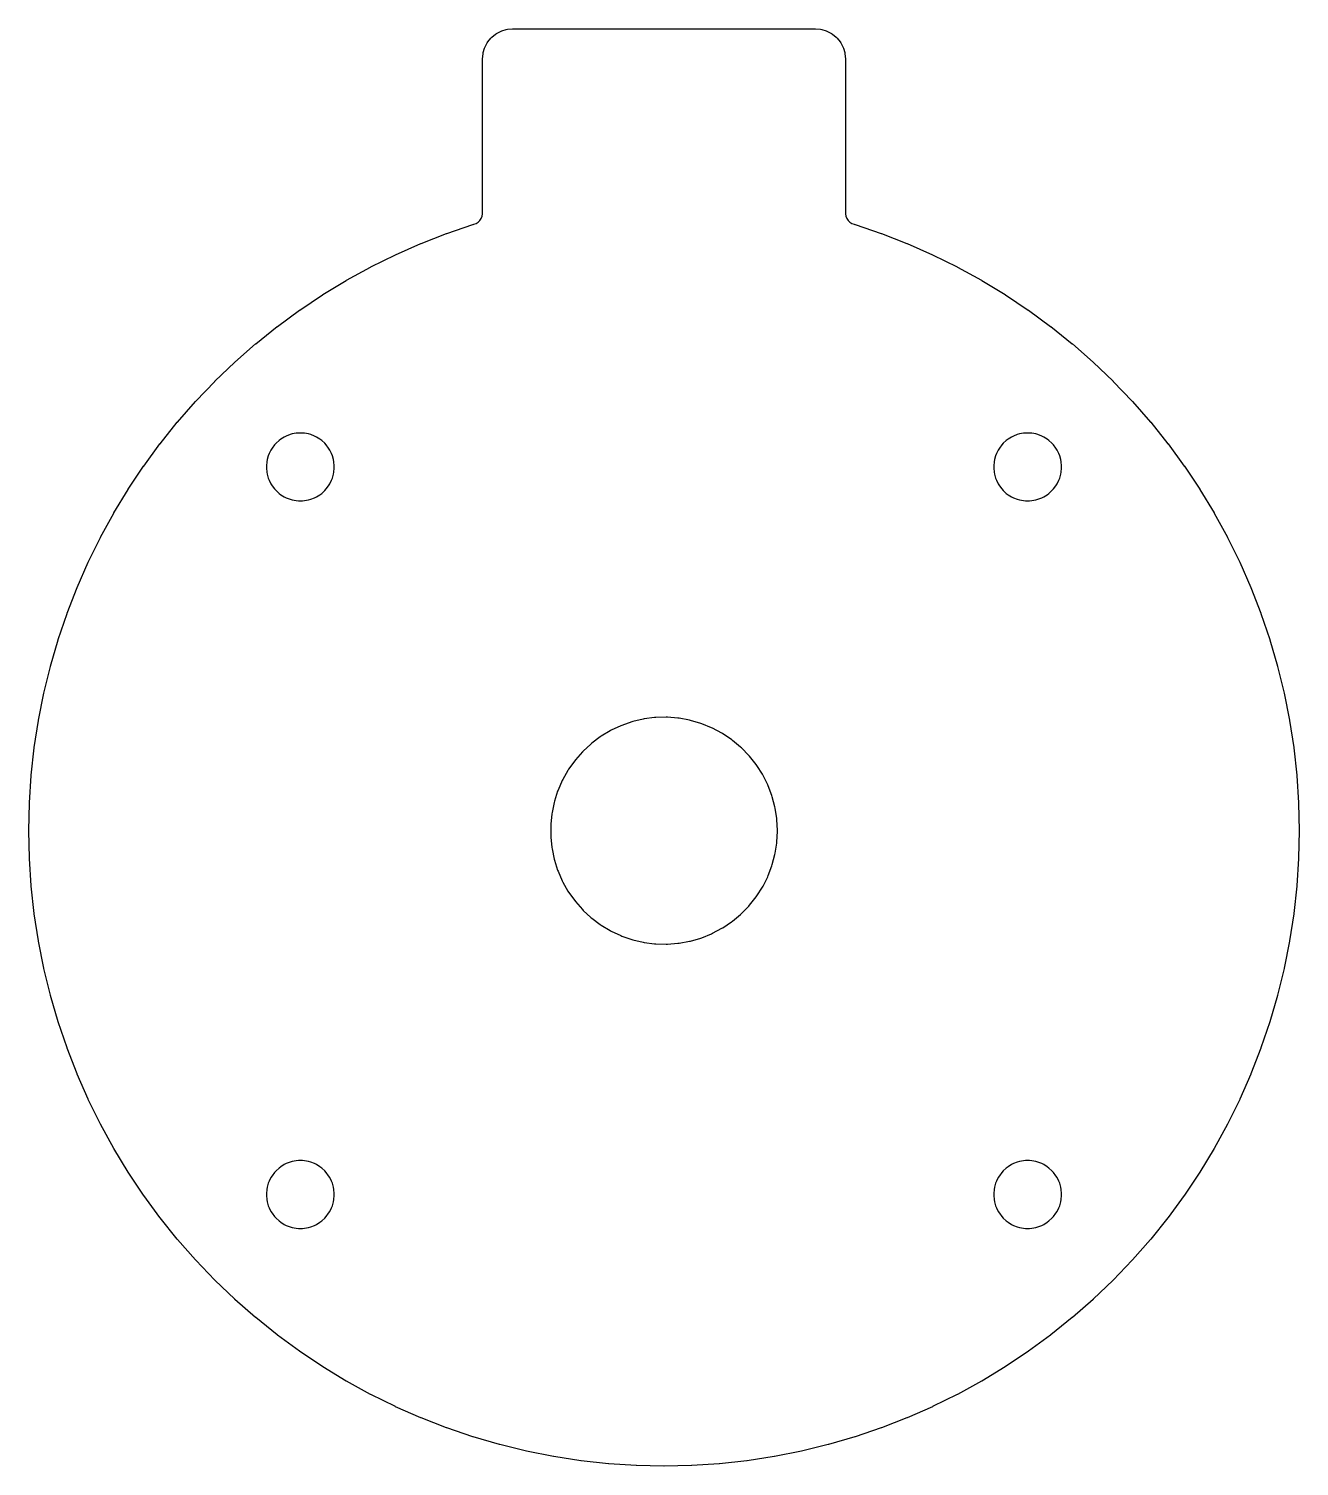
# Model space of a CAD drawing. Header units: millimetres. Extents: x -42 to 42, y -42 to 53.
import ezdxf

# ---------------------------------------------------------------- set-up
doc = ezdxf.new("R2010")
doc.units = ezdxf.units.MM
doc.layers.add('CUT', color=1, linetype='Continuous')

msp = doc.modelspace()

# ---------------------------------------------------------------- linework, layer by layer
at = {"layer": 'CUT'}
for points in [[(-12.5646, 40.0751), (-12.4179, 40.1341), (-12.2857, 40.2208), (-12.1732, 40.3318), (-12.0847, 40.4627), (-12.0236, 40.6085), (-11.9924, 40.7635), (-11.9923, 40.9215), (-11.9981, 40.9805), (-12, 41.0196), (-12, 50.9804), (-11.9981, 51.0195), (-11.9654, 51.3511), (-11.9502, 51.4278), (-11.8592, 51.7278), (-11.8292, 51.8), (-11.6815, 52.0765), (-11.638, 52.1415), (-11.4391, 52.3838), (-11.3838, 52.4391), (-11.1415, 52.638), (-11.0765, 52.6815), (-10.8, 52.8292), (-10.7278, 52.8592), (-10.4278, 52.9502), (-10.3511, 52.9654), (-10.0195, 52.9981), (-9.9804, 53), (9.9804, 53), (10.0195, 52.9981), (10.3511, 52.9654), (10.4278, 52.9502), (10.7278, 52.8592), (10.8, 52.8292), (11.0765, 52.6815), (11.1415, 52.638), (11.3838, 52.4391), (11.4391, 52.3838), (11.638, 52.1415), (11.6815, 52.0765), (11.8292, 51.8), (11.8592, 51.7278), (11.9502, 51.4278), (11.9654, 51.3511), (11.9981, 51.0195), (12, 50.9804), (12, 41.0196), (11.9981, 40.9805), (11.9923, 40.9215), (11.9924, 40.7635), (12.0236, 40.6085), (12.0847, 40.4627), (12.1732, 40.3318), (12.2857, 40.2208), (12.4179, 40.1341), (12.5646, 40.0751), (12.6213, 40.0586), (12.6379, 40.0533), (14.3566, 39.4699), (14.373, 39.4639), (16.0646, 38.8061), (16.0807, 38.7994), (17.742, 38.0684), (17.7578, 38.0611), (19.3856, 37.2583), (19.4011, 37.2503), (20.9923, 36.3773), (21.0075, 36.3685), (22.5591, 35.427), (22.5738, 35.4176), (24.083, 34.4092), (24.0972, 34.3992), (25.5609, 33.326), (25.5748, 33.3154), (26.9903, 32.1793), (27.0036, 32.1681), (28.3682, 30.9714), (28.3811, 30.9596), (29.6922, 29.7045), (29.7045, 29.6922), (30.9596, 28.3811), (30.9714, 28.3682), (32.1681, 27.0036), (32.1793, 26.9903), (33.3154, 25.5748), (33.326, 25.5609), (34.3992, 24.0972), (34.4092, 24.083), (35.4176, 22.5738), (35.427, 22.5591), (36.3685, 21.0075), (36.3773, 20.9923), (37.2503, 19.4011), (37.2583, 19.3856), (38.0611, 17.7578), (38.0684, 17.742), (38.7994, 16.0807), (38.8061, 16.0646), (39.4639, 14.373), (39.4699, 14.3566), (40.0533, 12.6379), (40.0586, 12.6213), (40.5664, 10.8788), (40.571, 10.8619), (41.0024, 9.0989), (41.0061, 9.0819), (41.3602, 7.3018), (41.3633, 7.2846), (41.6394, 5.4907), (41.6416, 5.4734), (41.8392, 3.6692), (41.8407, 3.6518), (41.9595, 1.8407), (41.9602, 1.8233), (41.9998, 0.0087), (41.9998, -0.0087), (41.9602, -1.8233), (41.9595, -1.8407), (41.8407, -3.6518), (41.8392, -3.6692), (41.6416, -5.4734), (41.6394, -5.4907), (41.3633, -7.2846), (41.3602, -7.3018), (41.0061, -9.0819), (41.0024, -9.0989), (40.571, -10.8619), (40.5664, -10.8788), (40.0586, -12.6213), (40.0533, -12.6379), (39.4699, -14.3566), (39.4639, -14.373), (38.8061, -16.0646), (38.7994, -16.0807), (38.0684, -17.742), (38.0611, -17.7578), (37.2583, -19.3856), (37.2503, -19.4011), (36.3773, -20.9923), (36.3685, -21.0075), (35.427, -22.5591), (35.4176, -22.5738), (34.4092, -24.083), (34.3992, -24.0972), (33.326, -25.5609), (33.3154, -25.5748), (32.1793, -26.9903), (32.1681, -27.0036), (30.9714, -28.3682), (30.9596, -28.3811), (29.7045, -29.6922), (29.6922, -29.7045), (28.3811, -30.9596), (28.3682, -30.9714), (27.0036, -32.1681), (26.9903, -32.1793), (25.5748, -33.3154), (25.5609, -33.326), (24.0972, -34.3992), (24.083, -34.4092), (22.5738, -35.4176), (22.5591, -35.427), (21.0075, -36.3685), (20.9923, -36.3773), (19.4011, -37.2503), (19.3856, -37.2583), (17.7578, -38.0611), (17.742, -38.0684), (16.0807, -38.7994), (16.0646, -38.8061), (14.373, -39.4639), (14.3566, -39.4699), (12.6379, -40.0533), (12.6213, -40.0586), (10.8788, -40.5664), (10.8619, -40.571), (9.0989, -41.0024), (9.0819, -41.0061), (7.3018, -41.3602), (7.2846, -41.3633), (5.4907, -41.6394), (5.4734, -41.6416), (3.6692, -41.8392), (3.6518, -41.8407), (1.8407, -41.9595), (1.8233, -41.9602), (0.0087, -41.9998), (-0.0087, -41.9998), (-1.8233, -41.9602), (-1.8407, -41.9595), (-3.6518, -41.8407), (-3.6692, -41.8392), (-5.4734, -41.6416), (-5.4907, -41.6394), (-7.2846, -41.3633), (-7.3018, -41.3602), (-9.0819, -41.0061), (-9.0989, -41.0024), (-10.8619, -40.571), (-10.8788, -40.5664), (-12.6213, -40.0586), (-12.6379, -40.0533), (-14.3566, -39.4699), (-14.373, -39.4639), (-16.0646, -38.8061), (-16.0807, -38.7994), (-17.742, -38.0684), (-17.7578, -38.0611), (-19.3856, -37.2583), (-19.4011, -37.2503), (-20.9923, -36.3773), (-21.0075, -36.3685), (-22.5591, -35.427), (-22.5738, -35.4176), (-24.083, -34.4092), (-24.0972, -34.3992), (-25.5609, -33.326), (-25.5748, -33.3154), (-26.9903, -32.1793), (-27.0036, -32.1681), (-28.3682, -30.9714), (-28.3811, -30.9596), (-29.6922, -29.7045), (-29.7045, -29.6922), (-30.9596, -28.3811), (-30.9714, -28.3682), (-32.1681, -27.0036), (-32.1793, -26.9903), (-33.3154, -25.5748), (-33.326, -25.5609), (-34.3992, -24.0972), (-34.4092, -24.083), (-35.4176, -22.5738), (-35.427, -22.5591), (-36.3685, -21.0075), (-36.3773, -20.9923), (-37.2503, -19.4011), (-37.2583, -19.3856), (-38.0611, -17.7578), (-38.0684, -17.742), (-38.7994, -16.0807), (-38.8061, -16.0646), (-39.4639, -14.373), (-39.4699, -14.3566), (-40.0533, -12.6379), (-40.0586, -12.6213), (-40.5664, -10.8788), (-40.571, -10.8619), (-41.0024, -9.0989), (-41.0061, -9.0819), (-41.3602, -7.3018), (-41.3633, -7.2846), (-41.6394, -5.4907), (-41.6416, -5.4734), (-41.8392, -3.6692), (-41.8407, -3.6518), (-41.9595, -1.8407), (-41.9602, -1.8233), (-41.9998, -0.0087), (-41.9998, 0.0087), (-41.9602, 1.8233), (-41.9595, 1.8407), (-41.8407, 3.6518), (-41.8392, 3.6692), (-41.6416, 5.4734), (-41.6394, 5.4907), (-41.3633, 7.2846), (-41.3602, 7.3018), (-41.0061, 9.0819), (-41.0024, 9.0989), (-40.571, 10.8619), (-40.5664, 10.8788), (-40.0586, 12.6213), (-40.0533, 12.6379), (-39.4699, 14.3566), (-39.4639, 14.373), (-38.8061, 16.0646), (-38.7994, 16.0807), (-38.0684, 17.742), (-38.0611, 17.7578), (-37.2583, 19.3856), (-37.2503, 19.4011), (-36.3773, 20.9923), (-36.3685, 21.0075), (-35.427, 22.5591), (-35.4176, 22.5738), (-34.4092, 24.083), (-34.3992, 24.0972), (-33.326, 25.5609), (-33.3154, 25.5748), (-32.1793, 26.9903), (-32.1681, 27.0036), (-30.9714, 28.3682), (-30.9596, 28.3811), (-29.7045, 29.6922), (-29.6922, 29.7045), (-28.3811, 30.9596), (-28.3682, 30.9714), (-27.0036, 32.1681), (-26.9903, 32.1793), (-25.5748, 33.3154), (-25.5609, 33.326), (-24.0972, 34.3992), (-24.083, 34.4092), (-22.5738, 35.4176), (-22.5591, 35.427), (-21.0075, 36.3685), (-20.9923, 36.3773), (-19.4011, 37.2503), (-19.3856, 37.2583), (-17.7578, 38.0611), (-17.742, 38.0684), (-16.0807, 38.7994), (-16.0646, 38.8061), (-14.373, 39.4639), (-14.3566, 39.4699), (-12.6379, 40.0533), (-12.6213, 40.0586)], [(-22.0956, 25.1597), (-22.1733, 25.2853), (-22.3342, 25.4983), (-22.4336, 25.6074), (-22.6309, 25.7872), (-22.7487, 25.8762), (-22.9757, 26.0167), (-23.1078, 26.0825), (-23.3568, 26.179), (-23.4988, 26.2194), (-23.7612, 26.2684), (-23.9082, 26.282), (-24.1751, 26.282), (-24.3221, 26.2684), (-24.5845, 26.2194), (-24.7265, 26.179), (-24.9754, 26.0825), (-25.1076, 26.0167), (-25.3345, 25.8762), (-25.4523, 25.7872), (-25.6496, 25.6074), (-25.7491, 25.4983), (-25.9099, 25.2853), (-25.9877, 25.1597), (-26.1067, 24.9208), (-26.16, 24.7831), (-26.233, 24.5264), (-26.2602, 24.3813), (-26.2848, 24.1154), (-26.2848, 23.9678), (-26.2602, 23.702), (-26.233, 23.5569), (-26.16, 23.3001), (-26.1067, 23.1625), (-25.9877, 22.9235), (-25.9099, 22.798), (-25.7491, 22.585), (-25.6496, 22.4759), (-25.4523, 22.296), (-25.3345, 22.2071), (-25.1076, 22.0665), (-24.9754, 22.0007), (-24.7265, 21.9043), (-24.5845, 21.8639), (-24.3221, 21.8149), (-24.1751, 21.8012), (-23.9082, 21.8012), (-23.7612, 21.8149), (-23.4988, 21.8639), (-23.3568, 21.9043), (-23.1078, 22.0007), (-22.9757, 22.0665), (-22.7487, 22.2071), (-22.6309, 22.296), (-22.4336, 22.4759), (-22.3342, 22.585), (-22.1733, 22.798), (-22.0956, 22.9235), (-21.9766, 23.1625), (-21.9233, 23.3001), (-21.8502, 23.5569), (-21.8231, 23.702), (-21.7985, 23.9678), (-21.7985, 24.1154), (-21.8231, 24.3813), (-21.8502, 24.5264), (-21.9233, 24.7831), (-21.9766, 24.9208)], [(25.7491, 25.4983), (25.6496, 25.6074), (25.4523, 25.7872), (25.3345, 25.8762), (25.1076, 26.0167), (24.9754, 26.0825), (24.7265, 26.179), (24.5845, 26.2194), (24.3221, 26.2684), (24.1751, 26.282), (23.9082, 26.282), (23.7612, 26.2684), (23.4988, 26.2194), (23.3568, 26.179), (23.1078, 26.0825), (22.9757, 26.0167), (22.7487, 25.8762), (22.6309, 25.7872), (22.4336, 25.6074), (22.3342, 25.4983), (22.1733, 25.2853), (22.0956, 25.1597), (21.9766, 24.9208), (21.9233, 24.7831), (21.8502, 24.5264), (21.8231, 24.3813), (21.7985, 24.1154), (21.7985, 23.9678), (21.8231, 23.702), (21.8502, 23.5569), (21.9233, 23.3001), (21.9766, 23.1625), (22.0956, 22.9235), (22.1733, 22.798), (22.3342, 22.585), (22.4336, 22.4759), (22.6309, 22.296), (22.7487, 22.2071), (22.9757, 22.0665), (23.1078, 22.0007), (23.3568, 21.9043), (23.4988, 21.8639), (23.7612, 21.8149), (23.9082, 21.8012), (24.1751, 21.8012), (24.3221, 21.8149), (24.5845, 21.8639), (24.7265, 21.9043), (24.9754, 22.0007), (25.1076, 22.0665), (25.3345, 22.2071), (25.4523, 22.296), (25.6496, 22.4759), (25.7491, 22.585), (25.9099, 22.798), (25.9877, 22.9235), (26.1067, 23.1625), (26.16, 23.3001), (26.233, 23.5569), (26.2602, 23.702), (26.2848, 23.9678), (26.2848, 24.1154), (26.2602, 24.3813), (26.233, 24.5264), (26.16, 24.7831), (26.1067, 24.9208), (25.9877, 25.1597), (25.9099, 25.2853)], [(6.5456, 3.6572), (6.505, 3.7289), (6.1348, 4.3109), (6.0871, 4.378), (5.6591, 4.9188), (5.6047, 4.9807), (5.1233, 5.4746), (5.0629, 5.5306), (4.5333, 5.9724), (4.4674, 6.0218), (3.8952, 6.4068), (3.8245, 6.4492), (3.2158, 6.7734), (3.1412, 6.8083), (2.5023, 7.0681), (2.4245, 7.0952), (1.7623, 7.288), (1.6821, 7.3069), (1.0036, 7.4305), (0.9219, 7.4411), (0.2342, 7.4943), (0.1519, 7.4965), (-0.5376, 7.4787), (-0.6197, 7.4723), (-1.3037, 7.3838), (-1.3847, 7.369), (-2.056, 7.2106), (-2.1351, 7.1876), (-2.7865, 6.961), (-2.8628, 6.9299), (-3.4875, 6.6376), (-3.5602, 6.5989), (-4.1515, 6.2438), (-4.2198, 6.1978), (-4.7715, 5.7839), (-4.8347, 5.7311), (-5.3409, 5.2626), (-5.3984, 5.2036), (-5.8537, 4.6855), (-5.9048, 4.621), (-6.3044, 4.0588), (-6.3486, 3.9893), (-6.6883, 3.3891), (-6.7252, 3.3154), (-7.0014, 2.6834), (-7.0304, 2.6064), (-7.2402, 1.9493), (-7.2611, 1.8697), (-7.4022, 1.1945), (-7.4149, 1.1132), (-7.4858, 0.4271), (-7.4901, 0.3449), (-7.4901, -0.3449), (-7.4858, -0.4271), (-7.4149, -1.1132), (-7.4022, -1.1945), (-7.2611, -1.8697), (-7.2402, -1.9493), (-7.0304, -2.6064), (-7.0014, -2.6834), (-6.7252, -3.3154), (-6.6883, -3.3891), (-6.3486, -3.9893), (-6.3044, -4.0588), (-5.9048, -4.621), (-5.8537, -4.6855), (-5.3984, -5.2036), (-5.3409, -5.2626), (-4.8347, -5.7311), (-4.7715, -5.7839), (-4.2198, -6.1978), (-4.1515, -6.2438), (-3.5602, -6.5989), (-3.4875, -6.6376), (-2.8628, -6.9299), (-2.7865, -6.961), (-2.1351, -7.1876), (-2.056, -7.2106), (-1.3847, -7.369), (-1.3037, -7.3838), (-0.6197, -7.4723), (-0.5376, -7.4787), (0.1519, -7.4965), (0.2342, -7.4943), (0.9219, -7.4411), (1.0036, -7.4305), (1.6821, -7.3069), (1.7623, -7.288), (2.4245, -7.0952), (2.5023, -7.0681), (3.1412, -6.8083), (3.2158, -6.7734), (3.8245, -6.4492), (3.8952, -6.4068), (4.4674, -6.0218), (4.5333, -5.9724), (5.0629, -5.5306), (5.1233, -5.4746), (5.6047, -4.9807), (5.6591, -4.9188), (6.0871, -4.378), (6.1348, -4.3109), (6.505, -3.7289), (6.5456, -3.6572), (6.8539, -3.0403), (6.8869, -2.9648), (7.1302, -2.3194), (7.1553, -2.241), (7.3309, -1.574), (7.3478, -1.4934), (7.4539, -0.8119), (7.4624, -0.73), (7.4979, -0.0412), (7.4979, 0.0412), (7.4624, 0.73), (7.4539, 0.8119), (7.3478, 1.4934), (7.3309, 1.574), (7.1553, 2.241), (7.1302, 2.3194), (6.8869, 2.9648), (6.8539, 3.0403)], [(-21.9233, -23.3001), (-21.9766, -23.1625), (-22.0956, -22.9235), (-22.1733, -22.798), (-22.3342, -22.585), (-22.4336, -22.4759), (-22.6309, -22.296), (-22.7487, -22.2071), (-22.9757, -22.0665), (-23.1078, -22.0007), (-23.3568, -21.9043), (-23.4988, -21.8639), (-23.7612, -21.8149), (-23.9082, -21.8012), (-24.1751, -21.8012), (-24.3221, -21.8149), (-24.5845, -21.8639), (-24.7265, -21.9043), (-24.9754, -22.0007), (-25.1076, -22.0665), (-25.3345, -22.2071), (-25.4523, -22.296), (-25.6496, -22.4759), (-25.7491, -22.585), (-25.9099, -22.798), (-25.9877, -22.9235), (-26.1067, -23.1625), (-26.16, -23.3001), (-26.233, -23.5569), (-26.2602, -23.702), (-26.2848, -23.9678), (-26.2848, -24.1154), (-26.2602, -24.3813), (-26.233, -24.5264), (-26.16, -24.7831), (-26.1067, -24.9208), (-25.9877, -25.1597), (-25.9099, -25.2853), (-25.7491, -25.4983), (-25.6496, -25.6074), (-25.4523, -25.7872), (-25.3345, -25.8762), (-25.1076, -26.0167), (-24.9754, -26.0825), (-24.7265, -26.179), (-24.5845, -26.2194), (-24.3221, -26.2684), (-24.1751, -26.282), (-23.9082, -26.282), (-23.7612, -26.2684), (-23.4988, -26.2194), (-23.3568, -26.179), (-23.1078, -26.0825), (-22.9757, -26.0167), (-22.7487, -25.8762), (-22.6309, -25.7872), (-22.4336, -25.6074), (-22.3342, -25.4983), (-22.1733, -25.2853), (-22.0956, -25.1597), (-21.9766, -24.9208), (-21.9233, -24.7831), (-21.8502, -24.5264), (-21.8231, -24.3813), (-21.7985, -24.1154), (-21.7985, -23.9678), (-21.8231, -23.702), (-21.8502, -23.5569)], [(26.2602, -23.702), (26.233, -23.5569), (26.16, -23.3001), (26.1067, -23.1625), (25.9877, -22.9235), (25.9099, -22.798), (25.7491, -22.585), (25.6496, -22.4759), (25.4523, -22.296), (25.3345, -22.2071), (25.1076, -22.0665), (24.9754, -22.0007), (24.7265, -21.9043), (24.5845, -21.8639), (24.3221, -21.8149), (24.1751, -21.8012), (23.9082, -21.8012), (23.7612, -21.8149), (23.4988, -21.8639), (23.3568, -21.9043), (23.1078, -22.0007), (22.9757, -22.0665), (22.7487, -22.2071), (22.6309, -22.296), (22.4336, -22.4759), (22.3342, -22.585), (22.1733, -22.798), (22.0956, -22.9235), (21.9766, -23.1625), (21.9233, -23.3001), (21.8502, -23.5569), (21.8231, -23.702), (21.7985, -23.9678), (21.7985, -24.1154), (21.8231, -24.3813), (21.8502, -24.5264), (21.9233, -24.7831), (21.9766, -24.9208), (22.0956, -25.1597), (22.1733, -25.2853), (22.3342, -25.4983), (22.4336, -25.6074), (22.6309, -25.7872), (22.7487, -25.8762), (22.9757, -26.0167), (23.1078, -26.0825), (23.3568, -26.179), (23.4988, -26.2194), (23.7612, -26.2684), (23.9082, -26.282), (24.1751, -26.282), (24.3221, -26.2684), (24.5845, -26.2194), (24.7265, -26.179), (24.9754, -26.0825), (25.1076, -26.0167), (25.3345, -25.8762), (25.4523, -25.7872), (25.6496, -25.6074), (25.7491, -25.4983), (25.9099, -25.2853), (25.9877, -25.1597), (26.1067, -24.9208), (26.16, -24.7831), (26.233, -24.5264), (26.2602, -24.3813), (26.2848, -24.1154), (26.2848, -23.9678)]]:
    msp.add_lwpolyline(points, close=True, dxfattribs=at)

doc.saveas('drawing.dxf')
